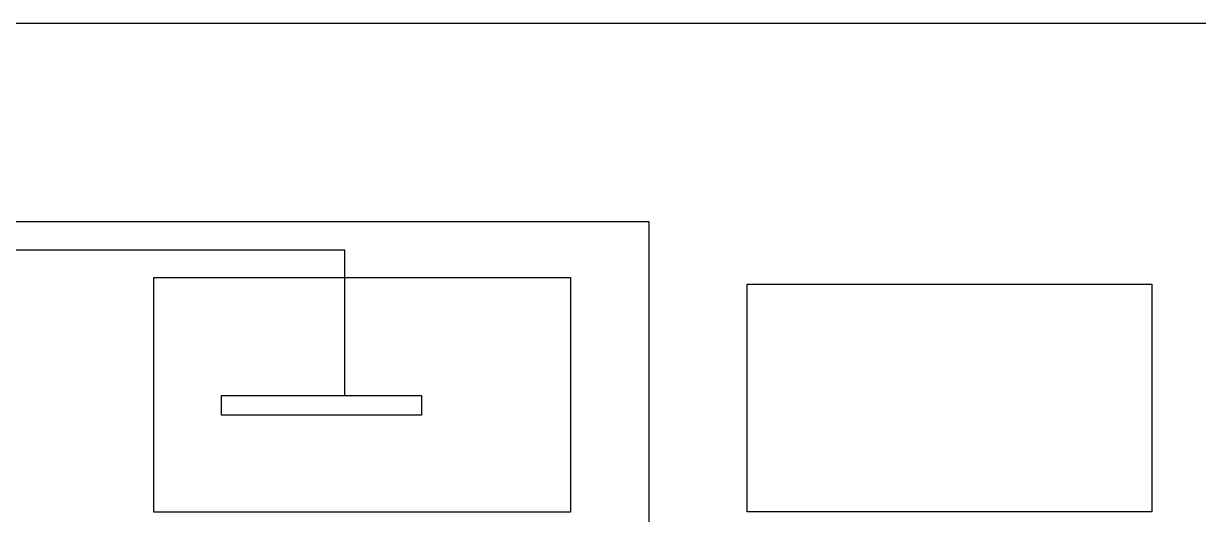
# Model space of a CAD drawing. Header units: millimetres. Extents: x 4991 to 8016, y 2113 to 3730.
# Drawn here: x 5789 to 6580, y 3235 to 3564 of the extents above; entities that cross this region are included whole.
import ezdxf

# ---------------------------------------------------------------- set-up
doc = ezdxf.new("R2010")
doc.units = ezdxf.units.MM
picture_1 = doc.add_image_def('image2.jpg', size_in_pixel=(1920, 1080))
picture_2 = doc.add_image_def('image3.jpg', size_in_pixel=(1920, 1080))

msp = doc.modelspace()

# ---------------------------------------------------------------- linework, layer by layer
at = {"color": 1, "lineweight": 30}
for points in [[(6648.77, 3258.67), (6620.07, 3258.67), (6620.07, 3564.42), (5123.51, 3564.42)], [(5400.94, 3431.42), (6210.1, 3431.42), (6210.1, 3086.76), (6271.99, 3086.76), (6248.31, 3098.39), (6271.99, 3086.76), (6253.39, 3072.61)], [(6005.6, 3314.57), (6005.6, 3412.23), (5213.5, 3412.23)]]:
    msp.add_lwpolyline(points, dxfattribs=at)
msp.add_lwpolyline([(5922.64, 3314.57), (6057.18, 3314.57), (6057.18, 3301.19), (5922.64, 3301.19)], close=True, dxfattribs=at)

# ---------------------------------------------------------------- pictures from other files: only their frames are drawn
image = msp.add_image(picture_2, insert=(5877.17, 3236.03), size_in_units=(280.34, 157.69))
image.dxf.flags = 7
image = msp.add_image(picture_1, insert=(6276.29, 3236.29), size_in_units=(272.12, 153.07))
image.dxf.flags = 7

doc.saveas('drawing.dxf')
